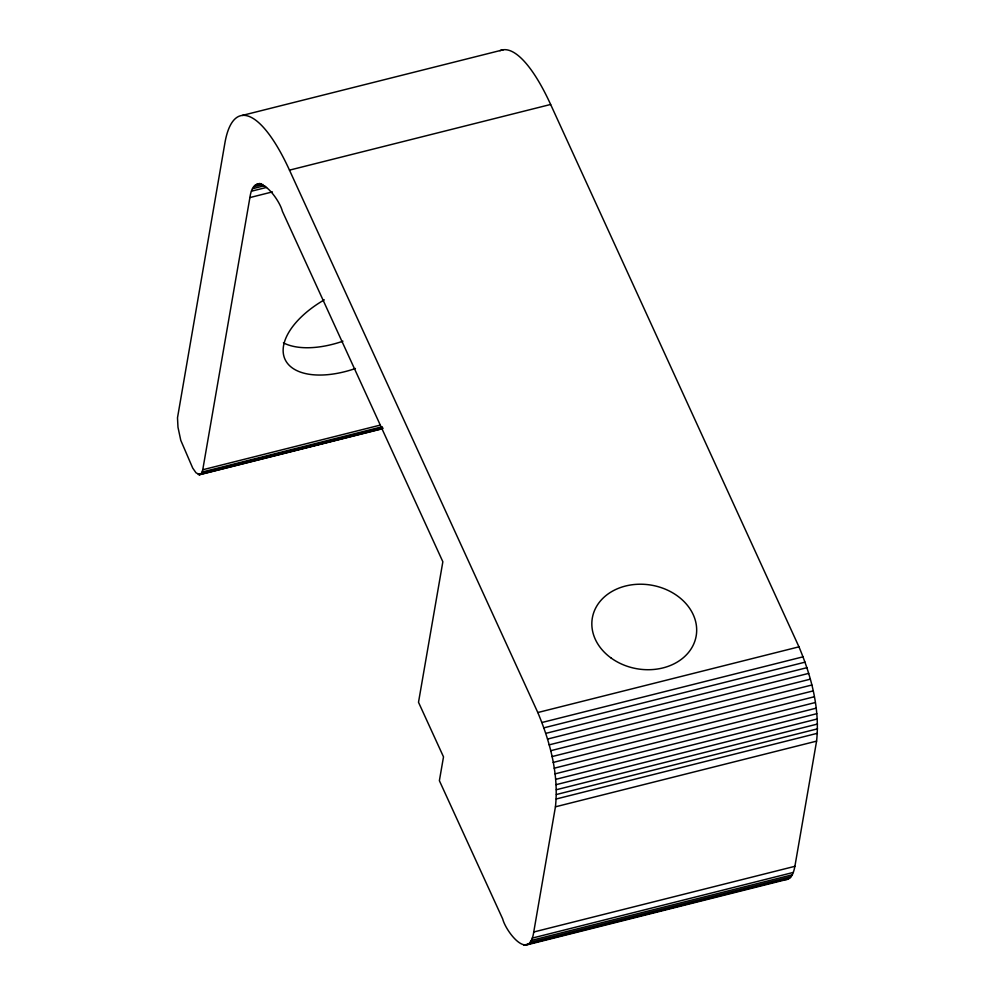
<?xml version="1.0" encoding="UTF-8"?>
<svg xmlns="http://www.w3.org/2000/svg" width="995" height="995" viewBox="0 0 995 995"><rect width="100%" height="100%" fill="white"/><g stroke="black" fill="none" stroke-linecap="round" stroke-linejoin="round"><path stroke-width="1.49" d="M199.622 474.727L201.774 472.936L202.756 469.752L249.894 197.57C254.459 166.066 278.973 197.868 282.369 211.226L442.85 561.752L418.509 702.283L443.509 756.872L439.38 780.677L502.686 918.932C505.933 931.718 529.39 962.14 533.743 932.004L555.434 806.821C558.891 774.595 550.21 742.071 537.81 712.532L289.483 170.145A141.327 40.509 75.9 0 0 224.907 142.969L177.496 417.8L177.981 427.253L180.779 440.35L192.707 468.06L195.978 472.762L199.622 474.727L382.727 428.671M784.819 879.505C791.771 880.264 793.898 871.483 794.893 866.322L816.584 741.138C820.042 708.9 811.36 676.376 798.96 646.837L550.633 104.463A141.327 40.509 75.9 0 0 499.95 50.683M242.208 115.445L503.358 49.75M289.483 170.145L550.633 104.463M256.884 184.187L259.882 183.441M255.305 185.182L261.312 183.677M253.887 186.687L262.891 184.423M252.618 188.702L264.633 185.679M251.536 191.189L266.536 187.421M249.894 197.57L272.419 191.898M202.756 469.752L379.854 425.201M202.159 472.04L382.267 426.743M201.774 472.936L381.881 427.639M198.266 474.503L382.926 427.987M198.963 474.702L382.416 428.522M537.81 712.532L798.96 646.837M541.976 722.494L803.127 656.799M543.942 727.83L805.092 662.148M545.807 733.377L806.957 667.682M547.561 739.061L808.711 673.379M549.19 744.857L810.34 679.175M550.67 750.715L811.82 685.02M552.001 756.586L813.151 690.903M553.17 762.431L814.32 696.749M554.178 768.215L815.328 702.52M554.999 773.874L816.149 708.179M555.633 779.371L816.783 713.689M556.081 784.669L817.231 718.987M556.342 789.731L817.492 724.049M556.404 794.507L817.554 728.825M556.28 798.973L817.417 733.29M555.434 806.821L816.584 741.138M533.743 932.004L794.893 866.322M532.188 938.111L793.338 872.416M531.143 940.486L792.294 874.804M529.937 942.414L791.087 876.719M523.668 945.2L789.719 878.162M525.422 945.25L788.214 879.107M355.439 368.498A73.779 38.332 -24.6 0 1 284.98 359.245A73.779 38.332 -24.6 0 1 324.283 299.856M342.939 341.198A73.779 38.332 -24.6 0 1 283.413 342.852M611.216 658.105A52.698 42.424 9.8 0 0 696.027 636.775A52.698 42.424 9.8 0 0 625.507 586.03A52.698 42.424 9.8 0 0 611.216 658.105"/></g></svg>
